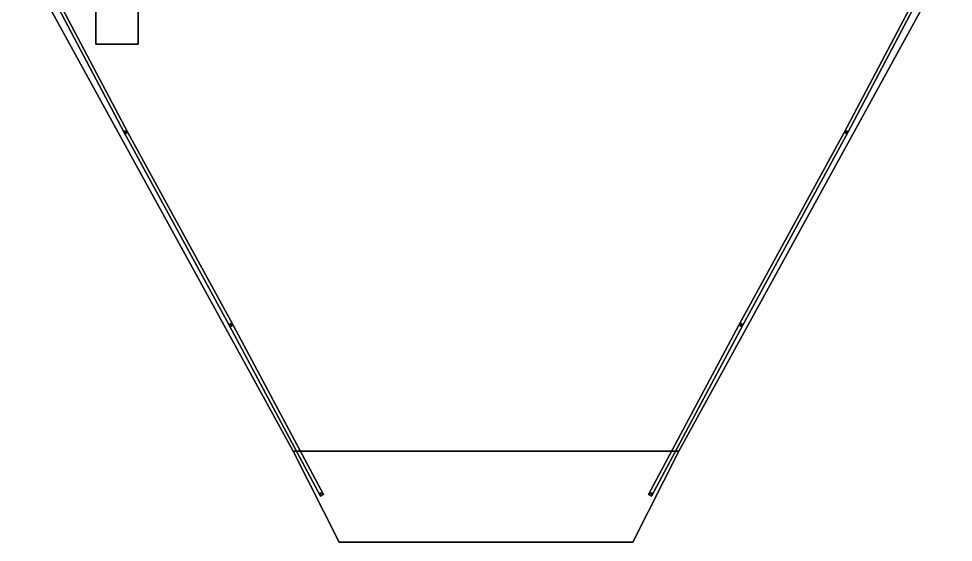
# Model space of a CAD drawing. Header units: millimetres. Extents: x -6.1 to 6.1, y -28.6 to 41.9.
# Drawn here: x -4.97 to 4.97, y -28.58 to -23.01 of the extents above; entities that cross this region are included whole.
import ezdxf

# ---------------------------------------------------------------- set-up
doc = ezdxf.new("R2010")
doc.units = ezdxf.units.MM
doc.layers.add('railings', color=6, linetype='Continuous')
doc.layers.add('railings2', color=5, linetype='Continuous')

msp = doc.modelspace()

# ---------------------------------------------------------------- linework, layer by layer
for points in [[(4.97, -22.29, 1.48), (-4.97, -22.29, 1.48), (-2.05, -27.61, 1.48), (2.05, -27.61, 1.48)], [(-2.05, -27.61, -1.2), (-4.97, -22.29, -1.2), (4.97, -22.29, -1.2), (2.05, -27.61, -1.2)], [(-2.05, -27.61, 1.48), (-4.97, -22.29, 1.48), (-4.97, -22.29, -1.2), (-2.05, -27.61, -1.2)], [(2.05, -27.61, -1.2), (4.97, -22.29, -1.2), (4.97, -22.29, 1.48), (2.05, -27.61, 1.48)], [(-4.15, -22.81, 2.48), (-4.15, -22.81, 1.48), (-4.15, -23.28, 1.48), (-4.15, -23.28, 2.48)], [(-3.7, -23.28, 2.48), (-3.7, -22.81, 2.48), (-4.15, -22.81, 2.48), (-4.15, -23.28, 2.48)], [(-3.7, -23.28, 1.48), (-3.7, -22.81, 1.48), (-3.7, -22.81, 2.48), (-3.7, -23.28, 2.48)], [(-4.15, -23.28, 2.48), (-4.15, -23.28, 1.48), (-3.7, -23.28, 1.48), (-3.7, -23.28, 2.48)], [(2.05, -27.61, 1.48), (-2.05, -27.61, 1.48), (-1.56, -28.58, 1.48), (1.56, -28.58, 1.48)], [(-1.56, -28.58, 1.26), (-2.05, -27.61, -1.2), (2.05, -27.61, -1.2), (1.56, -28.58, 1.26)], [(-1.56, -28.58, 1.48), (-2.05, -27.61, 1.48), (-2.05, -27.61, -1.2), (-1.56, -28.58, 1.26)], [(1.56, -28.58, 1.26), (2.05, -27.61, -1.2), (2.05, -27.61, 1.48), (1.56, -28.58, 1.48)], [(1.56, -28.58, 1.48), (-1.56, -28.58, 1.48), (-1.56, -28.58, 1.26), (1.56, -28.58, 1.26)]]:
    msp.add_3dface(points)
at = {"layer": 'railings'}
for points in [[(3.81, -24.22, 2.52), (4.84, -22.26, 2.52), (4.88, -22.26, 2.52), (3.85, -24.22, 2.52)], [(3.85, -24.22, 2.52), (4.88, -22.26, 2.52), (4.84, -22.26, 2.52), (3.81, -24.22, 2.52)], [(2.73, -26.27, 2.52), (3.85, -24.22, 2.52), (3.81, -24.22, 2.52), (2.69, -26.27, 2.52)], [(2.69, -26.27, 2.52), (3.81, -24.22, 2.52), (3.85, -24.22, 2.52), (2.73, -26.27, 2.52)], [(3.84, -24.2027, 1.48), (3.81, -24.22, 1.48), (3.81, -24.22, 2.52), (3.84, -24.2027, 2.52)], [(3.81, -24.22, 1.48), (3.84, -24.2373, 1.48), (3.84, -24.2373, 2.52), (3.81, -24.22, 2.52)], [(3.84, -24.2373, 1.48), (3.84, -24.2027, 1.48), (3.84, -24.2027, 2.52), (3.84, -24.2373, 2.52)], [(1.73, -28.07, 2.52), (2.69, -26.27, 2.52), (2.73, -26.27, 2.52), (1.76, -28.09, 2.52)], [(1.76, -28.09, 2.52), (2.73, -26.27, 2.52), (2.69, -26.27, 2.52), (1.73, -28.07, 2.52)], [(2.72, -26.2527, 1.48), (2.69, -26.27, 1.48), (2.69, -26.27, 2.52), (2.72, -26.2527, 2.52)], [(2.69, -26.27, 1.48), (2.72, -26.2873, 1.48), (2.72, -26.2873, 2.52), (2.69, -26.27, 2.52)], [(2.72, -26.2873, 1.48), (2.72, -26.2527, 1.48), (2.72, -26.2527, 2.52), (2.72, -26.2873, 2.52)], [(1.76, -28.0527, 1.48), (1.73, -28.07, 1.48), (1.73, -28.07, 2.52), (1.76, -28.0527, 2.52)], [(1.73, -28.07, 1.48), (1.76, -28.0873, 1.48), (1.76, -28.0873, 2.52), (1.73, -28.07, 2.52)], [(1.76, -28.0873, 1.48), (1.76, -28.0527, 1.48), (1.76, -28.0527, 2.52), (1.76, -28.0873, 2.52)]]:
    msp.add_3dface(points, dxfattribs=at)
at = {"layer": 'railings2'}
for points in [[(-3.85, -24.22, 2.52), (-4.88, -22.26, 2.52), (-4.84, -22.26, 2.52), (-3.81, -24.22, 2.52)], [(-3.81, -24.22, 2.52), (-4.84, -22.26, 2.52), (-4.88, -22.26, 2.52), (-3.85, -24.22, 2.52)], [(-2.69, -26.27, 2.52), (-3.81, -24.22, 2.52), (-3.85, -24.22, 2.52), (-2.73, -26.27, 2.52)], [(-2.73, -26.27, 2.52), (-3.85, -24.22, 2.52), (-3.81, -24.22, 2.52), (-2.69, -26.27, 2.52)], [(-3.84, -24.2373, 1.48), (-3.84, -24.2027, 1.48), (-3.84, -24.2027, 2.52), (-3.84, -24.2373, 2.52)], [(-3.84, -24.2027, 1.48), (-3.81, -24.22, 1.48), (-3.81, -24.22, 2.52), (-3.84, -24.2027, 2.52)], [(-3.81, -24.22, 1.48), (-3.84, -24.2373, 1.48), (-3.84, -24.2373, 2.52), (-3.81, -24.22, 2.52)], [(-1.73, -28.07, 2.52), (-2.69, -26.27, 2.52), (-2.73, -26.27, 2.52), (-1.76, -28.09, 2.52)], [(-1.76, -28.09, 2.52), (-2.73, -26.27, 2.52), (-2.69, -26.27, 2.52), (-1.73, -28.07, 2.52)], [(-2.72, -26.2527, 1.48), (-2.69, -26.27, 1.48), (-2.69, -26.27, 2.52), (-2.72, -26.2527, 2.52)], [(-2.72, -26.2873, 1.48), (-2.72, -26.2527, 1.48), (-2.72, -26.2527, 2.52), (-2.72, -26.2873, 2.52)], [(-2.69, -26.27, 1.48), (-2.72, -26.2873, 1.48), (-2.72, -26.2873, 2.52), (-2.69, -26.27, 2.52)], [(-1.76, -28.0873, 1.48), (-1.76, -28.0527, 1.48), (-1.76, -28.0527, 2.52), (-1.76, -28.0873, 2.52)], [(-1.76, -28.0527, 1.48), (-1.73, -28.07, 1.48), (-1.73, -28.07, 2.52), (-1.76, -28.0527, 2.52)], [(-1.73, -28.07, 1.48), (-1.76, -28.0873, 1.48), (-1.76, -28.0873, 2.52), (-1.73, -28.07, 2.52)]]:
    msp.add_3dface(points, dxfattribs=at)

doc.saveas('drawing.dxf')
